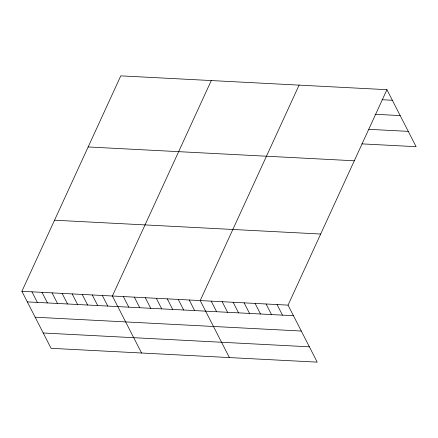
<?xml version="1.0" encoding="UTF-8"?>
<svg xmlns="http://www.w3.org/2000/svg" width="438" height="438" viewBox="0 0 438 438"><rect width="100%" height="100%" fill="white"/><g stroke="black" fill="none" stroke-linecap="round" stroke-linejoin="round"><path stroke-width="0.66" d="M386.929 89.686L288.045 305.133L317.216 362.138L51.071 348.314L21.9 291.308L120.784 75.862L386.929 89.686L416.1 146.692L361.854 143.872M211.275 80.559L112.391 296.011L141.562 353.017M299.099 85.12L200.215 300.572L229.386 357.578M382.013 99.727L392.344 100.264M374.999 114.274L400.184 115.583M368.867 129.325L408.26 131.367M88.153 146.96L354.298 160.784M54.531 220.21L320.676 234.034M21.9 291.308L288.045 305.133M27.315 301.892L293.455 315.71M35.155 317.211L301.295 331.035M43.231 332.995L309.376 346.819M277.062 304.563L282.477 315.141M266.085 303.994L271.5 314.572M255.108 303.425L260.522 314.002M244.13 302.855L249.545 313.433M233.153 302.28L238.562 312.863M222.17 301.711L227.585 312.294M211.193 301.141L216.607 311.719M189.238 300.003L194.653 310.58M178.261 299.433L183.675 310.011M167.283 298.864L172.692 309.442M156.3 298.289L161.715 308.872M145.323 297.72L150.738 308.303M134.346 297.15L139.76 307.728M123.368 296.581L128.783 307.158M102.333 295.486L107.748 306.069M92.281 294.966L97.696 305.543M82.224 294.445L87.638 305.023M72.171 293.92L77.586 304.503M62.119 293.4L67.529 303.977M52.062 292.88L57.477 303.457M42.01 292.354L47.424 302.932M31.952 291.834L37.367 302.412"/></g></svg>
